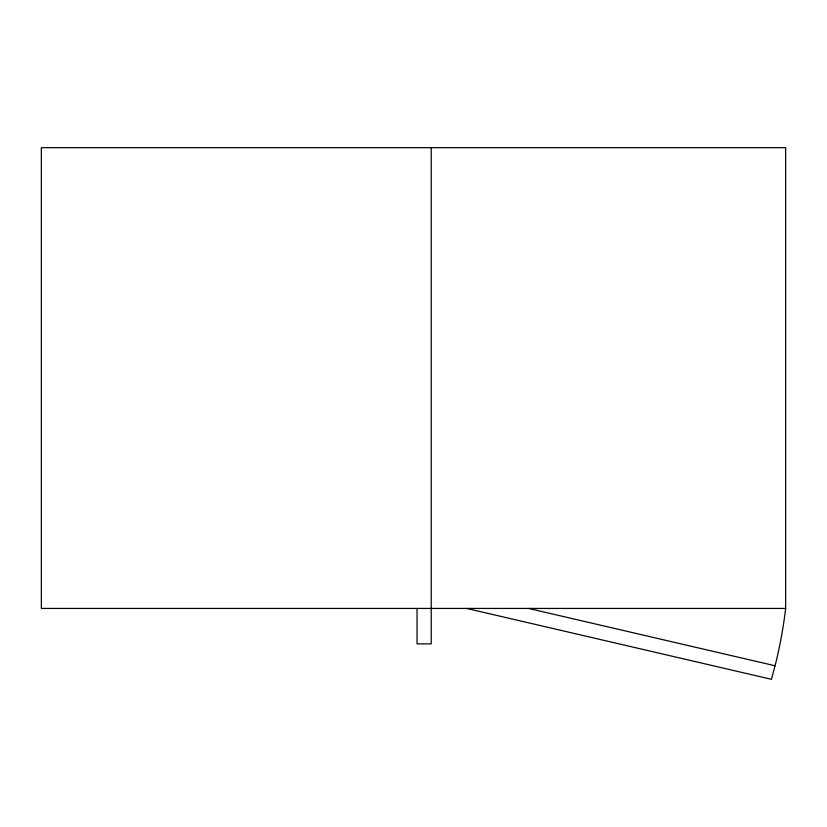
<?xml version="1.0" encoding="UTF-8"?>
<svg xmlns="http://www.w3.org/2000/svg" width="827" height="827" viewBox="0 0 827 827"><rect width="100%" height="100%" fill="white"/><g stroke="black" fill="none" stroke-linecap="round" stroke-linejoin="round"><path stroke-width="1.24" d="M785.65 608.434L41.35 608.434L41.35 147.682L785.65 147.682L785.65 608.434A461.466 461.466 0 0 1 776.057 661.817L771.477 679.318L466.666 608.434M528.546 608.434L775.075 665.766M431.218 147.682L431.218 643.882L417.046 643.882L417.046 608.434"/></g></svg>
